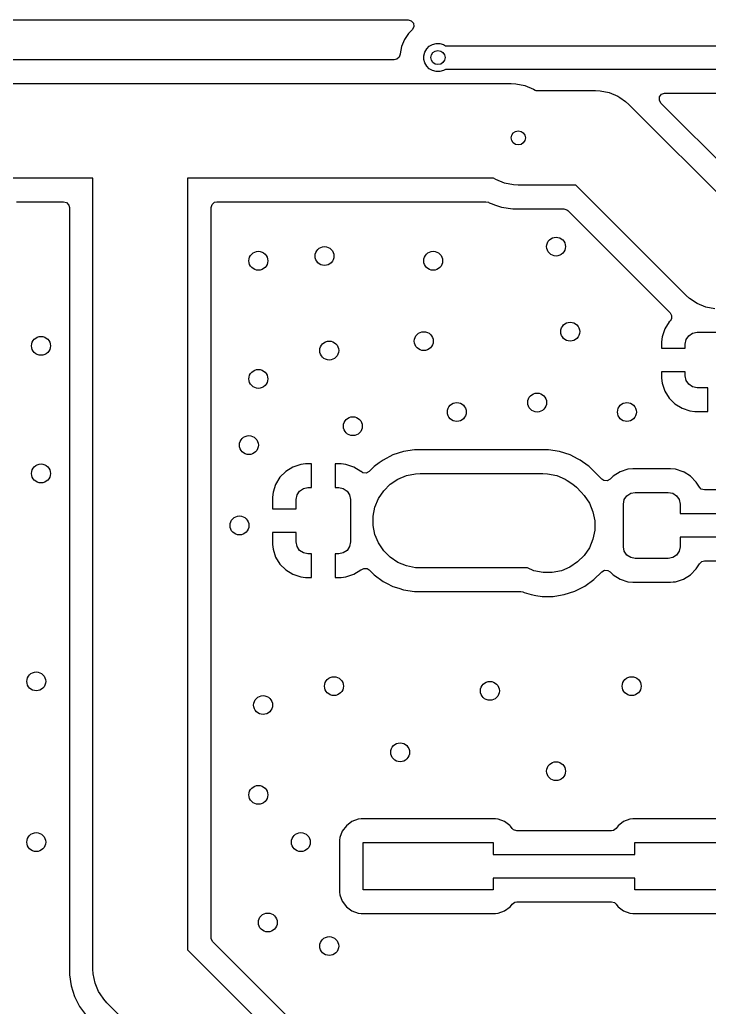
# Model space of a CAD drawing. Extents: x 2.03 to 8.88, y -5.74 to -2.97.
# Drawn here: x 3.128 to 3.702, y -3.795 to -2.972 of the extents above; entities that cross this region are included whole.
import ezdxf

# ---------------------------------------------------------------- set-up
doc = ezdxf.new("R2010")
doc.units = 0
doc.header["$MEASUREMENT"] = 0
doc.layers.add('BLACK', color=7, linetype='CONTINUOUS')

msp = doc.modelspace()

# ---------------------------------------------------------------- linework, layer by layer
at = {"layer": 'BLACK', "linetype": 'CONTINUOUS'}
for p, q in [((2.10889, -2.97246), (3.4515, -2.97246)), ((3.4515, -2.97246), (3.45414, -2.97324)), ((3.45414, -2.97324), (3.45594, -2.97531)), ((3.45594, -2.97531), (3.45633, -2.97804)), ((3.4519, -2.98385), (3.44845, -2.98901)), ((3.45495, -2.98079), (3.4519, -2.98385)), ((3.4519, -2.98385), (3.4519, -2.98385)), ((3.45519, -2.98054), (3.45495, -2.98079)), ((3.45633, -2.97804), (3.45519, -2.98054)), ((3.44845, -2.98901), (3.44607, -2.99474)), ((3.44845, -2.98901), (3.44845, -2.98901)), ((3.46919, -2.99457), (3.47186, -2.99303)), ((3.47186, -2.99303), (3.47484, -2.99223)), ((3.47484, -2.99223), (3.47792, -2.99223)), ((3.47792, -2.99223), (3.4809, -2.99303)), ((3.4809, -2.99303), (3.48275, -2.99409)), ((3.48275, -2.99409), (4.40551, -2.99409)), ((3.44483, -3.00107), (3.44409, -3.0036)), ((3.44484, -3.00107), (3.44483, -3.00107)), ((3.44486, -3.00096), (3.44484, -3.00103)), ((3.44484, -3.00103), (3.44484, -3.00107)), ((3.44607, -2.99474), (3.44486, -3.00083)), ((3.44486, -3.00083), (3.44486, -3.00096)), ((3.44607, -2.99474), (3.44607, -2.99474)), ((3.46467, -3.0024), (3.46547, -2.99942)), ((3.46467, -3.00548), (3.46467, -3.0024)), ((3.46547, -2.99942), (3.46701, -2.99675)), ((3.46701, -2.99675), (3.46919, -2.99457)), ((3.43998, -3.00585), (2.2257, -3.00585)), ((3.44201, -3.00541), (3.43998, -3.00585)), ((3.44409, -3.0036), (3.44201, -3.00541)), ((3.46547, -3.00846), (3.46467, -3.00548)), ((3.46701, -3.01113), (3.46547, -3.00846)), ((3.46919, -3.01331), (3.46701, -3.01113)), ((3.47186, -3.01485), (3.46919, -3.01331)), ((3.47484, -3.01565), (3.47186, -3.01485)), ((3.47792, -3.01565), (3.47484, -3.01565)), ((3.4809, -3.01485), (3.47792, -3.01565)), ((3.48275, -3.01378), (3.4809, -3.01485)), ((4.40143, -3.01378), (3.48275, -3.01378)), ((2.95276, -3.02555), (3.12992, -3.02555)), ((3.12992, -3.02555), (3.22835, -3.02555)), ((3.22835, -3.02555), (3.48425, -3.02555)), ((3.48425, -3.02555), (3.53736, -3.02555)), ((3.53736, -3.02555), (3.54122, -3.02574)), ((3.54122, -3.02574), (3.54879, -3.02725)), ((3.54879, -3.02725), (3.55592, -3.0302)), ((3.55592, -3.0302), (3.55743, -3.03121)), ((3.55743, -3.03121), (3.55786, -3.0315)), ((3.55786, -3.0315), (3.60768, -3.0315)), ((3.60768, -3.0315), (3.61154, -3.03169)), ((3.61154, -3.03169), (3.61911, -3.03319)), ((3.61911, -3.03319), (3.62624, -3.03614)), ((3.66105, -3.03666), (3.6627, -3.03446)), ((3.6627, -3.03446), (3.66528, -3.0335)), ((3.66528, -3.0335), (3.66563, -3.03348)), ((3.66563, -3.03348), (4.30757, -3.03348)), ((3.62624, -3.03614), (3.62794, -3.03728)), ((3.62794, -3.03728), (3.63265, -3.04043)), ((3.63265, -3.04043), (3.63552, -3.04303)), ((3.63552, -3.04303), (3.73886, -3.14637)), ((3.66086, -3.0394), (3.66105, -3.03666)), ((3.66217, -3.04182), (3.66086, -3.0394)), ((3.72162, -3.10127), (3.66217, -3.04182)), ((3.12992, -3.10429), (2.95276, -3.10429)), ((3.18898, -3.10429), (3.12992, -3.10429)), ((3.18898, -3.76346), (3.18898, -3.10429)), ((3.48425, -3.10429), (3.26772, -3.10429)), ((3.26772, -3.10429), (3.26772, -3.74716)), ((3.52281, -3.10429), (3.48425, -3.10429)), ((3.52475, -3.10559), (3.52281, -3.10429)), ((3.53188, -3.10854), (3.52475, -3.10559)), ((3.53945, -3.11005), (3.53188, -3.10854)), ((3.54331, -3.11024), (3.53945, -3.11005)), ((3.59137, -3.11024), (3.54331, -3.11024)), ((3.68318, -3.20205), (3.59137, -3.11024)), ((3.12527, -3.124), (3.16439, -3.124)), ((3.16439, -3.124), (3.16703, -3.12477)), ((3.16703, -3.12477), (3.16883, -3.12685)), ((3.2882, -3.12624), (3.29028, -3.12444)), ((3.29028, -3.12444), (3.2923, -3.124)), ((3.2923, -3.124), (3.4796, -3.124)), ((3.4796, -3.124), (3.51628, -3.124)), ((3.51628, -3.124), (3.5185, -3.12453)), ((3.5185, -3.12453), (3.51911, -3.12484)), ((3.51911, -3.12484), (3.51911, -3.12484)), ((3.51911, -3.12484), (3.51911, -3.12484)), ((3.51911, -3.12484), (3.52063, -3.12561)), ((3.52063, -3.12561), (3.52063, -3.12561)), ((3.52063, -3.12561), (3.52063, -3.12561)), ((3.52063, -3.12561), (3.52444, -3.12685)), ((3.16883, -3.12685), (3.16927, -3.12888)), ((3.16927, -3.12888), (3.16927, -3.76811)), ((3.28742, -3.12888), (3.2882, -3.12624)), ((3.28742, -3.27116), (3.28742, -3.12888)), ((3.52444, -3.12685), (3.52947, -3.12849)), ((3.52947, -3.12849), (3.53866, -3.12994)), ((3.53866, -3.12994), (3.53866, -3.12994)), ((3.53866, -3.12994), (3.54796, -3.12994)), ((3.54796, -3.12994), (3.58119, -3.12994)), ((3.58119, -3.12994), (3.58382, -3.13072)), ((3.58382, -3.13072), (3.58464, -3.13137)), ((3.58464, -3.13137), (3.66977, -3.21651)), ((3.68605, -3.20465), (3.68318, -3.20205)), ((3.69246, -3.20893), (3.68605, -3.20465)), ((3.6996, -3.21189), (3.69246, -3.20893)), ((3.70716, -3.21339), (3.6996, -3.21189)), ((3.669, -3.22418), (3.66538, -3.23005)), ((3.66977, -3.22341), (3.669, -3.22418)), ((3.66977, -3.21651), (3.67109, -3.21892)), ((3.67089, -3.22166), (3.66977, -3.22341)), ((3.67109, -3.21892), (3.67089, -3.22166)), ((3.66538, -3.23005), (3.66321, -3.23661)), ((3.66538, -3.23005), (3.66538, -3.23005)), ((3.66321, -3.23661), (3.6628, -3.24065)), ((3.6628, -3.24065), (3.6628, -3.24606)), ((3.66321, -3.23661), (3.66321, -3.23661)), ((3.68248, -3.24262), (3.68323, -3.23885)), ((3.68323, -3.23885), (3.68536, -3.23566)), ((3.68536, -3.23566), (3.68856, -3.23352)), ((3.68856, -3.23352), (3.69232, -3.23278)), ((3.69232, -3.23278), (3.72972, -3.23278)), ((3.6628, -3.24606), (3.68248, -3.24606)), ((3.68248, -3.24606), (3.68248, -3.24262)), ((3.28742, -3.37008), (3.28742, -3.27116)), ((3.68248, -3.26575), (3.6628, -3.26575)), ((3.6628, -3.26575), (3.6628, -3.27116)), ((3.6628, -3.27116), (3.66321, -3.2752)), ((3.68248, -3.26919), (3.68248, -3.26575)), ((3.68323, -3.27296), (3.68248, -3.26919)), ((3.68536, -3.27615), (3.68323, -3.27296)), ((3.66321, -3.2752), (3.66538, -3.28176)), ((3.66538, -3.28176), (3.66538, -3.28176)), ((3.66538, -3.28176), (3.669, -3.28763)), ((3.68856, -3.27829), (3.68536, -3.27615)), ((3.69232, -3.27904), (3.68856, -3.27829)), ((3.70118, -3.27904), (3.69232, -3.27904)), ((3.70118, -3.29872), (3.70118, -3.27904)), ((3.669, -3.28763), (3.67388, -3.29251)), ((3.67388, -3.29251), (3.67976, -3.29614)), ((3.67976, -3.29614), (3.67976, -3.29614)), ((3.67976, -3.29614), (3.68631, -3.29831)), ((3.68631, -3.29831), (3.68631, -3.29831)), ((3.68631, -3.29831), (3.69036, -3.29872)), ((3.69036, -3.29872), (3.70118, -3.29872)), ((3.70118, -3.29872), (3.70118, -3.29872)), ((3.45696, -3.33069), (3.44778, -3.33214)), ((3.56855, -3.33069), (3.45696, -3.33069)), ((3.45696, -3.33069), (3.45696, -3.33069)), ((3.57773, -3.33214), (3.56855, -3.33069)), ((3.56855, -3.33069), (3.56855, -3.33069)), ((3.43065, -3.33924), (3.42736, -3.34163)), ((3.43894, -3.33502), (3.43065, -3.33924)), ((3.44778, -3.33214), (3.43894, -3.33502)), ((3.58657, -3.33502), (3.57773, -3.33214)), ((3.59322, -3.3384), (3.58657, -3.33502)), ((3.59486, -3.33924), (3.59322, -3.3384)), ((3.60163, -3.34416), (3.59486, -3.33924)), ((3.35555, -3.3451), (3.34967, -3.34873)), ((3.3621, -3.34293), (3.35555, -3.3451)), ((3.35555, -3.3451), (3.35555, -3.3451)), ((3.36614, -3.34252), (3.3621, -3.34293)), ((3.37106, -3.34252), (3.36614, -3.34252)), ((3.36614, -3.34252), (3.36614, -3.34252)), ((3.37106, -3.3622), (3.37106, -3.34252)), ((3.39567, -3.34252), (3.39075, -3.34252)), ((3.39075, -3.34252), (3.39075, -3.3622)), ((3.39971, -3.34293), (3.39567, -3.34252)), ((3.40626, -3.3451), (3.39971, -3.34293)), ((3.39971, -3.34293), (3.39971, -3.34293)), ((3.41214, -3.34873), (3.40626, -3.3451)), ((3.40626, -3.3451), (3.40626, -3.3451)), ((3.42313, -3.3447), (3.41907, -3.34876)), ((3.42736, -3.34163), (3.42313, -3.3447)), ((3.42313, -3.3447), (3.42313, -3.3447)), ((3.42313, -3.3447), (3.42313, -3.3447)), ((3.42313, -3.3447), (3.42313, -3.3447)), ((3.60238, -3.3447), (3.60163, -3.34416)), ((3.61286, -3.35518), (3.60238, -3.3447)), ((3.63473, -3.34685), (3.62818, -3.34902)), ((3.63878, -3.34644), (3.63473, -3.34685)), ((3.63473, -3.34685), (3.63473, -3.34685)), ((3.67028, -3.34644), (3.63878, -3.34644)), ((3.63878, -3.34644), (3.63878, -3.34644)), ((3.67432, -3.34685), (3.67028, -3.34644)), ((3.68082, -3.349), (3.67432, -3.34685)), ((3.67432, -3.34685), (3.67432, -3.34685)), ((3.34479, -3.35361), (3.34117, -3.35948)), ((3.34967, -3.34873), (3.34479, -3.35361)), ((3.41217, -3.34876), (3.41214, -3.34873)), ((3.41221, -3.34879), (3.41217, -3.34876)), ((3.41236, -3.3489), (3.41221, -3.34879)), ((3.41237, -3.34889), (3.41236, -3.3489)), ((3.41392, -3.34988), (3.41237, -3.34889)), ((3.41666, -3.35008), (3.41392, -3.34988)), ((3.41907, -3.34876), (3.41666, -3.35008)), ((3.43664, -3.35933), (3.44306, -3.35504)), ((3.44306, -3.35504), (3.45019, -3.35209)), ((3.45019, -3.35209), (3.45776, -3.35058)), ((3.45776, -3.35058), (3.46161, -3.35039)), ((3.46161, -3.35039), (3.5639, -3.35039)), ((3.5639, -3.35039), (3.56776, -3.35058)), ((3.56776, -3.35058), (3.57533, -3.35209)), ((3.57533, -3.35209), (3.58246, -3.35504)), ((3.58246, -3.35504), (3.58409, -3.35614)), ((3.58409, -3.35614), (3.58887, -3.35933)), ((3.61461, -3.3563), (3.61286, -3.35518)), ((3.61976, -3.35518), (3.61735, -3.3565)), ((3.6223, -3.35265), (3.61976, -3.35518)), ((3.62818, -3.34902), (3.6223, -3.35265)), ((3.62818, -3.34902), (3.62818, -3.34902)), ((3.68088, -3.34902), (3.68082, -3.349)), ((3.68156, -3.34944), (3.68088, -3.34902)), ((3.68088, -3.34902), (3.68088, -3.34902)), ((3.68676, -3.35265), (3.68156, -3.34944)), ((3.69164, -3.35753), (3.68676, -3.35265)), ((3.34117, -3.35948), (3.339, -3.36604)), ((3.34117, -3.35948), (3.34117, -3.35948)), ((3.36115, -3.36509), (3.36434, -3.36295)), ((3.36434, -3.36295), (3.36811, -3.3622)), ((3.36811, -3.3622), (3.37106, -3.3622)), ((3.39075, -3.3622), (3.3937, -3.3622)), ((3.3937, -3.3622), (3.39747, -3.36295)), ((3.39747, -3.36295), (3.40066, -3.36509)), ((3.43118, -3.36479), (3.43664, -3.35933)), ((3.58887, -3.35933), (3.59174, -3.36192)), ((3.59174, -3.36192), (3.59567, -3.36586)), ((3.61735, -3.3565), (3.61461, -3.3563)), ((3.6943, -3.36183), (3.69164, -3.35753)), ((3.69581, -3.36338), (3.6943, -3.36183)), ((3.69845, -3.36415), (3.69581, -3.36338)), ((3.87905, -3.36415), (3.69845, -3.36415)), ((3.28742, -3.40945), (3.28742, -3.37008)), ((3.339, -3.36604), (3.33858, -3.37008)), ((3.33858, -3.37008), (3.33858, -3.37992)), ((3.339, -3.36604), (3.339, -3.36604)), ((3.35827, -3.37205), (3.35902, -3.36828)), ((3.35827, -3.37992), (3.35827, -3.37205)), ((3.35902, -3.36828), (3.36115, -3.36509)), ((3.40066, -3.36509), (3.40279, -3.36828)), ((3.40279, -3.36828), (3.40354, -3.37205)), ((3.40354, -3.37205), (3.40354, -3.40748)), ((3.42394, -3.37834), (3.42689, -3.3712)), ((3.42689, -3.3712), (3.43118, -3.36479)), ((3.59567, -3.36586), (3.59827, -3.36872)), ((3.59827, -3.36872), (3.60256, -3.37514)), ((3.63091, -3.37598), (3.63165, -3.37222)), ((3.63165, -3.37222), (3.63379, -3.36902)), ((3.63379, -3.36902), (3.63698, -3.36689)), ((3.63698, -3.36689), (3.64075, -3.36614)), ((3.64075, -3.36614), (3.66831, -3.36614)), ((3.66831, -3.36614), (3.67207, -3.36689)), ((3.67207, -3.36689), (3.67527, -3.36902)), ((3.67527, -3.36902), (3.6774, -3.37222)), ((3.6774, -3.37222), (3.67815, -3.37598)), ((3.33858, -3.37992), (3.35827, -3.37992)), ((3.42243, -3.3859), (3.42394, -3.37834)), ((3.60256, -3.37514), (3.60551, -3.38227)), ((3.63091, -3.41142), (3.63091, -3.37598)), ((3.67815, -3.37598), (3.67815, -3.38386)), ((3.42243, -3.39362), (3.42243, -3.3859)), ((3.60551, -3.38227), (3.60702, -3.38984)), ((3.67815, -3.38386), (3.88923, -3.38386)), ((3.42394, -3.40119), (3.42243, -3.39362)), ((3.60702, -3.38984), (3.60702, -3.39756)), ((3.35827, -3.39961), (3.33858, -3.39961)), ((3.33858, -3.39961), (3.33858, -3.40945)), ((3.35827, -3.40748), (3.35827, -3.39961)), ((3.42689, -3.40832), (3.42394, -3.40119)), ((3.60551, -3.40513), (3.60256, -3.41226)), ((3.60702, -3.39756), (3.60551, -3.40513)), ((3.89331, -3.40354), (3.67815, -3.40354)), ((3.67815, -3.40354), (3.67815, -3.41142)), ((3.28742, -3.73697), (3.28742, -3.40945)), ((3.33858, -3.40945), (3.339, -3.41349)), ((3.339, -3.41349), (3.34117, -3.42004)), ((3.35902, -3.41125), (3.35827, -3.40748)), ((3.36115, -3.41444), (3.35902, -3.41125)), ((3.40279, -3.41125), (3.40066, -3.41444)), ((3.40354, -3.40748), (3.40279, -3.41125)), ((3.43118, -3.41474), (3.42689, -3.40832)), ((3.60256, -3.41226), (3.59827, -3.41868)), ((3.63165, -3.41518), (3.63091, -3.41142)), ((3.67815, -3.41142), (3.6774, -3.41518)), ((3.34117, -3.42004), (3.34117, -3.42004)), ((3.34117, -3.42004), (3.34479, -3.42592)), ((3.36434, -3.41657), (3.36115, -3.41444)), ((3.36811, -3.41732), (3.36434, -3.41657)), ((3.37106, -3.41732), (3.36811, -3.41732)), ((3.37106, -3.43701), (3.37106, -3.41732)), ((3.3937, -3.41732), (3.39075, -3.41732)), ((3.39075, -3.41732), (3.39075, -3.43701)), ((3.39747, -3.41657), (3.3937, -3.41732)), ((3.40066, -3.41444), (3.39747, -3.41657)), ((3.43664, -3.4202), (3.43118, -3.41474)), ((3.44306, -3.42449), (3.43664, -3.4202)), ((3.59827, -3.41868), (3.59281, -3.42413)), ((3.63379, -3.41838), (3.63165, -3.41518)), ((3.63698, -3.42051), (3.63379, -3.41838)), ((3.64075, -3.42126), (3.63698, -3.42051)), ((3.66831, -3.42126), (3.64075, -3.42126)), ((3.67207, -3.42051), (3.66831, -3.42126)), ((3.67527, -3.41838), (3.67207, -3.42051)), ((3.6774, -3.41518), (3.67527, -3.41838)), ((3.34479, -3.42592), (3.34967, -3.4308)), ((3.41239, -3.43065), (3.41458, -3.42945)), ((3.41458, -3.42945), (3.41733, -3.42965)), ((3.41733, -3.42965), (3.41907, -3.43077)), ((3.45019, -3.42744), (3.44306, -3.42449)), ((3.45776, -3.42894), (3.45019, -3.42744)), ((3.46161, -3.42913), (3.45776, -3.42894)), ((3.55099, -3.42913), (3.46161, -3.42913)), ((3.55641, -3.43138), (3.55099, -3.42913)), ((3.58639, -3.42842), (3.57926, -3.43138)), ((3.59281, -3.42413), (3.58639, -3.42842)), ((3.68676, -3.43475), (3.69164, -3.42987)), ((3.69164, -3.42987), (3.6943, -3.42557)), ((3.6943, -3.42557), (3.69634, -3.42373)), ((3.69634, -3.42373), (3.69845, -3.42325)), ((3.69845, -3.42325), (3.89622, -3.42325)), ((3.34967, -3.4308), (3.35555, -3.43442)), ((3.35555, -3.43442), (3.35555, -3.43442)), ((3.35555, -3.43442), (3.3621, -3.43659)), ((3.3621, -3.43659), (3.3621, -3.43659)), ((3.3621, -3.43659), (3.36614, -3.43701)), ((3.36614, -3.43701), (3.37106, -3.43701)), ((3.37106, -3.43701), (3.37106, -3.43701)), ((3.39075, -3.43701), (3.39567, -3.43701)), ((3.39567, -3.43701), (3.39971, -3.43659)), ((3.39567, -3.43701), (3.39567, -3.43701)), ((3.39971, -3.43659), (3.40626, -3.43442)), ((3.40626, -3.43442), (3.41214, -3.4308)), ((3.40626, -3.43442), (3.40626, -3.43442)), ((3.41214, -3.4308), (3.41217, -3.43077)), ((3.41217, -3.43077), (3.4122, -3.43075)), ((3.4122, -3.43075), (3.41236, -3.43062)), ((3.41236, -3.43062), (3.41239, -3.43065)), ((3.41907, -3.43077), (3.42313, -3.43482)), ((3.42313, -3.43482), (3.43065, -3.44029)), ((3.56398, -3.43288), (3.55641, -3.43138)), ((3.57169, -3.43288), (3.56398, -3.43288)), ((3.57926, -3.43138), (3.57169, -3.43288)), ((3.60632, -3.43876), (3.61286, -3.43222)), ((3.61286, -3.43222), (3.61527, -3.4309)), ((3.61527, -3.4309), (3.61802, -3.4311)), ((3.61802, -3.4311), (3.61976, -3.43222)), ((3.61976, -3.43222), (3.6223, -3.43475)), ((3.6223, -3.43475), (3.62818, -3.43838)), ((3.62818, -3.43838), (3.63473, -3.44055)), ((3.67432, -3.44055), (3.68088, -3.43838)), ((3.68088, -3.43838), (3.68676, -3.43475)), ((3.43065, -3.44029), (3.43355, -3.44176)), ((3.43355, -3.44176), (3.43894, -3.44451)), ((3.43894, -3.44451), (3.43894, -3.44451)), ((3.43894, -3.44451), (3.43894, -3.44451)), ((3.43894, -3.44451), (3.44368, -3.44605)), ((3.44368, -3.44605), (3.44778, -3.44738)), ((3.59051, -3.44845), (3.5988, -3.44423)), ((3.5988, -3.44423), (3.60632, -3.43876)), ((3.63473, -3.44055), (3.63878, -3.44096)), ((3.63878, -3.44096), (3.67028, -3.44096)), ((3.67028, -3.44096), (3.67249, -3.44074)), ((3.67028, -3.44096), (3.67028, -3.44096)), ((3.67028, -3.44096), (3.67028, -3.44096)), ((3.67249, -3.44074), (3.67432, -3.44055)), ((3.44778, -3.44738), (3.45696, -3.44884)), ((3.45696, -3.44884), (3.45696, -3.44884)), ((3.45696, -3.44884), (3.54559, -3.44884)), ((3.54559, -3.44884), (3.5471, -3.44908)), ((3.5471, -3.44908), (3.54822, -3.44944)), ((3.54822, -3.44944), (3.554, -3.45132)), ((3.554, -3.45132), (3.55806, -3.45196)), ((3.55806, -3.45196), (3.56319, -3.45278)), ((3.56319, -3.45278), (3.56319, -3.45278)), ((3.56319, -3.45278), (3.57248, -3.45278)), ((3.57248, -3.45278), (3.57694, -3.45207)), ((3.57694, -3.45207), (3.58167, -3.45132)), ((3.58167, -3.45132), (3.59051, -3.44845)), ((3.4001, -3.6438), (3.3967, -3.64833)), ((3.40463, -3.6404), (3.4001, -3.6438)), ((3.4001, -3.6438), (3.4001, -3.6438)), ((3.40994, -3.63842), (3.40463, -3.6404)), ((3.40463, -3.6404), (3.40463, -3.6404)), ((3.41229, -3.63817), (3.40994, -3.63842)), ((3.52433, -3.63817), (3.41229, -3.63817)), ((3.41229, -3.63817), (3.41229, -3.63817)), ((3.52667, -3.63842), (3.52433, -3.63817)), ((3.52433, -3.63817), (3.52433, -3.63817)), ((3.52433, -3.63817), (3.52433, -3.63817)), ((3.52433, -3.63817), (3.52433, -3.63817)), ((3.53198, -3.6404), (3.52667, -3.63842)), ((3.52667, -3.63842), (3.52667, -3.63842)), ((3.53629, -3.64363), (3.53198, -3.6404)), ((3.53198, -3.6404), (3.53198, -3.6404)), ((3.53652, -3.6438), (3.53629, -3.64363)), ((3.5369, -3.64431), (3.53652, -3.6438)), ((3.62647, -3.6438), (3.62478, -3.64606)), ((3.63101, -3.6404), (3.62647, -3.6438)), ((3.62647, -3.6438), (3.62647, -3.6438)), ((3.63632, -3.63842), (3.63101, -3.6404)), ((3.63101, -3.6404), (3.63101, -3.6404)), ((3.63867, -3.63817), (3.63632, -3.63842)), ((3.7507, -3.63817), (3.63867, -3.63817)), ((3.63867, -3.63817), (3.63867, -3.63817)), ((3.3967, -3.64833), (3.39472, -3.65364)), ((3.3967, -3.64833), (3.3967, -3.64833)), ((3.53821, -3.64606), (3.5369, -3.64431)), ((3.53948, -3.64724), (3.53821, -3.64606)), ((3.54212, -3.64801), (3.53948, -3.64724)), ((3.62088, -3.64801), (3.54212, -3.64801)), ((3.62258, -3.6477), (3.62088, -3.64801)), ((3.62478, -3.64606), (3.62258, -3.6477)), ((3.39472, -3.65364), (3.39447, -3.65599)), ((3.39447, -3.65599), (3.39447, -3.65599)), ((3.39447, -3.65599), (3.39447, -3.69913)), ((3.41417, -3.69724), (3.41417, -3.65787)), ((3.41417, -3.65787), (3.52244, -3.65787)), ((3.52244, -3.65787), (3.52244, -3.66772)), ((3.64055, -3.66772), (3.64055, -3.65787)), ((3.64055, -3.65787), (3.74882, -3.65787)), ((3.52244, -3.66772), (3.64055, -3.66772)), ((3.64055, -3.6874), (3.52244, -3.6874)), ((3.52244, -3.6874), (3.52244, -3.69724)), ((3.64055, -3.69724), (3.64055, -3.6874)), ((3.39447, -3.69913), (3.39447, -3.69913)), ((3.39447, -3.69913), (3.39472, -3.70148)), ((3.39472, -3.70148), (3.3967, -3.70678)), ((3.52244, -3.69724), (3.41417, -3.69724)), ((3.74882, -3.69724), (3.64055, -3.69724)), ((3.3967, -3.70678), (3.3967, -3.70678)), ((3.3967, -3.70678), (3.4001, -3.71132)), ((3.53757, -3.70992), (3.53821, -3.70906)), ((3.53821, -3.70906), (3.54041, -3.70741)), ((3.54041, -3.70741), (3.54212, -3.70711)), ((3.54212, -3.70711), (3.62088, -3.70711)), ((3.62088, -3.70711), (3.62352, -3.70788)), ((3.62352, -3.70788), (3.62478, -3.70906)), ((3.62478, -3.70906), (3.62638, -3.71119)), ((3.4001, -3.71132), (3.4001, -3.71132)), ((3.4001, -3.71132), (3.40463, -3.71472)), ((3.40463, -3.71472), (3.40463, -3.71472)), ((3.40463, -3.71472), (3.40994, -3.7167)), ((3.40994, -3.7167), (3.40994, -3.7167)), ((3.40994, -3.7167), (3.41021, -3.71673)), ((3.41021, -3.71673), (3.41229, -3.71695)), ((3.41229, -3.71695), (3.52433, -3.71695)), ((3.52433, -3.71695), (3.52667, -3.7167)), ((3.52667, -3.7167), (3.53198, -3.71472)), ((3.53198, -3.71472), (3.53652, -3.71132)), ((3.53652, -3.71132), (3.53757, -3.70992)), ((3.62638, -3.71119), (3.62647, -3.71132)), ((3.62647, -3.71132), (3.62647, -3.71132)), ((3.62647, -3.71132), (3.63101, -3.71472)), ((3.63101, -3.71472), (3.63101, -3.71472)), ((3.63101, -3.71472), (3.63632, -3.7167)), ((3.63632, -3.7167), (3.63632, -3.7167)), ((3.63632, -3.7167), (3.63659, -3.71673)), ((3.63659, -3.71673), (3.63867, -3.71695)), ((3.63867, -3.71695), (3.7507, -3.71695)), ((3.28753, -3.73801), (3.28742, -3.73697)), ((3.28885, -3.74042), (3.28753, -3.73801)), ((3.3619, -3.81347), (3.28885, -3.74042)), ((3.26772, -3.74716), (3.66788, -4.14732)), ((3.18917, -3.76732), (3.18898, -3.76346)), ((3.19067, -3.77489), (3.18917, -3.76732)), ((3.16927, -3.76811), (3.17073, -3.7773)), ((3.19363, -3.78202), (3.19067, -3.77489)), ((3.17073, -3.7773), (3.1736, -3.78614)), ((3.19485, -3.78386), (3.19363, -3.78202)), ((3.19791, -3.78844), (3.19485, -3.78386)), ((3.1736, -3.78614), (3.17757, -3.79394)), ((3.20051, -3.7913), (3.19791, -3.78844)), ((3.6122, -4.203), (3.20051, -3.7913)), ((3.17757, -3.79394), (3.17782, -3.79443)), ((3.17782, -3.79443), (3.18274, -3.8012))]:
    msp.add_line(p, q, dxfattribs=at)
at = {"layer": 'BLACK'}
for centre, radius in [((3.47638, -3.00394), 0.00591), ((3.54331, -3.07087), 0.00591), ((3.5748, -3.16142), 0.00787), ((3.32677, -3.17323), 0.00787), ((3.38189, -3.16929), 0.00787), ((3.47244, -3.17323), 0.00787), ((3.58661, -3.23228), 0.00787), ((3.46457, -3.24016), 0.00787), ((3.14567, -3.24409), 0.00787), ((3.38583, -3.24803), 0.00787), ((3.32677, -3.27165), 0.00787), ((3.55906, -3.29134), 0.00787), ((3.49213, -3.29921), 0.00787), ((3.63386, -3.29921), 0.00787), ((3.40551, -3.31102), 0.00787), ((3.3189, -3.32677), 0.00787), ((3.14567, -3.35039), 0.00787), ((3.31102, -3.3937), 0.00787), ((3.14173, -3.52362), 0.00787), ((3.38976, -3.52756), 0.00787), ((3.6378, -3.52756), 0.00787), ((3.51969, -3.5315), 0.00787), ((3.33071, -3.54331), 0.00787), ((3.44488, -3.58268), 0.00787), ((3.5748, -3.59843), 0.00787), ((3.32677, -3.61811), 0.00787), ((3.14173, -3.65748), 0.00787), ((3.3622, -3.65748), 0.00787), ((3.33465, -3.72441), 0.00787), ((3.38583, -3.74409), 0.00787)]:
    msp.add_circle(centre, radius, dxfattribs=at)
at = {"layer": 'WHITE'}
for centre, radius in [((3.47638, -3.00394), 0.00591), ((3.54331, -3.07087), 0.00591), ((3.5748, -3.16142), 0.00787), ((3.32677, -3.17323), 0.00787), ((3.38189, -3.16929), 0.00787), ((3.47244, -3.17323), 0.00787), ((3.58661, -3.23228), 0.00787), ((3.46457, -3.24016), 0.00787), ((3.14567, -3.24409), 0.00787), ((3.38583, -3.24803), 0.00787), ((3.32677, -3.27165), 0.00787), ((3.55906, -3.29134), 0.00787), ((3.49213, -3.29921), 0.00787), ((3.63386, -3.29921), 0.00787), ((3.40551, -3.31102), 0.00787), ((3.3189, -3.32677), 0.00787), ((3.14567, -3.35039), 0.00787), ((3.31102, -3.3937), 0.00787), ((3.14173, -3.52362), 0.00787), ((3.38976, -3.52756), 0.00787), ((3.6378, -3.52756), 0.00787), ((3.51969, -3.5315), 0.00787), ((3.33071, -3.54331), 0.00787), ((3.44488, -3.58268), 0.00787), ((3.5748, -3.59843), 0.00787), ((3.32677, -3.61811), 0.00787), ((3.14173, -3.65748), 0.00787), ((3.3622, -3.65748), 0.00787), ((3.33465, -3.72441), 0.00787), ((3.38583, -3.74409), 0.00787)]:
    msp.add_circle(centre, radius, dxfattribs=at)

doc.saveas('drawing.dxf')
